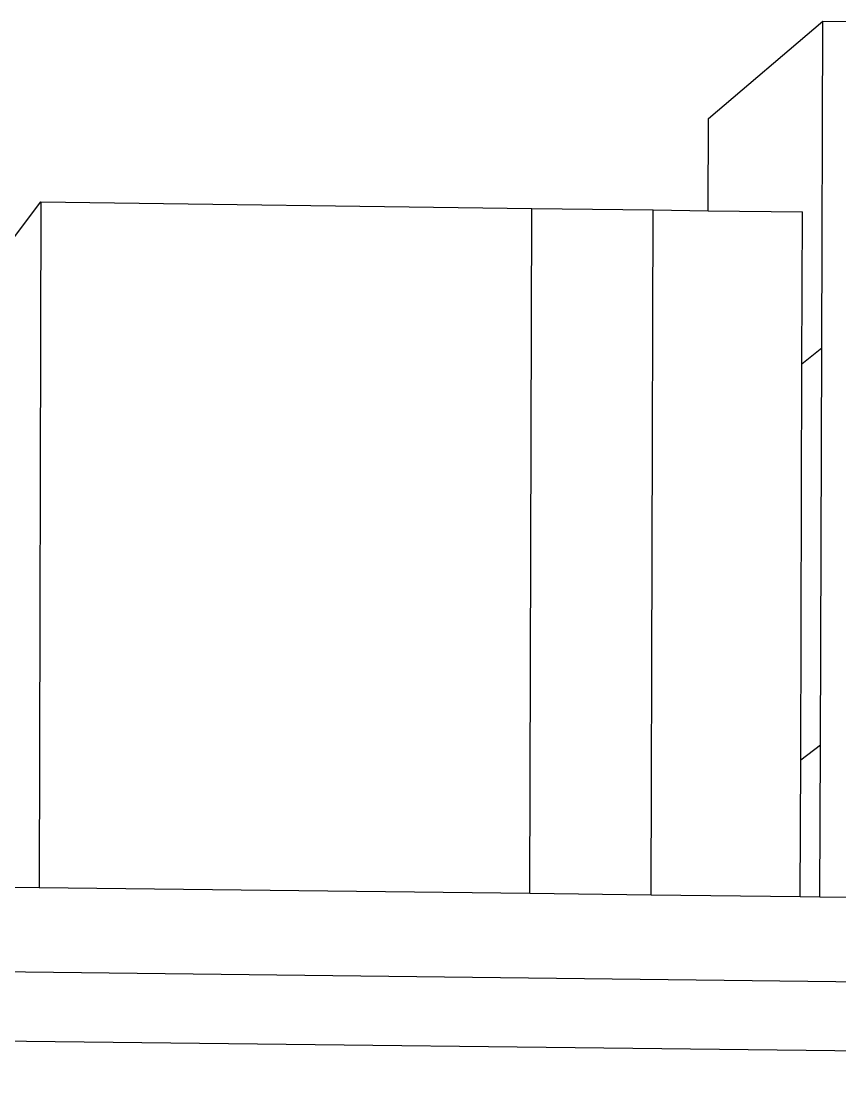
# Model space of a CAD drawing. Extents: x -106 to 80, y -44 to 65.
# Drawn here: x 19.38 to 24.49, y 38.59 to 45.17 of the extents above; entities that cross this region are included whole.
import ezdxf

# ---------------------------------------------------------------- set-up
doc = ezdxf.new("R2010")
doc.units = 0
doc.layers.get('0').update_dxf_attribs({"linetype": 'CONTINUOUS'})

msp = doc.modelspace()

# ---------------------------------------------------------------- linework, layer by layer
for p, q in [((23.6723, 44.5657), (24.3867, 45.1731)), ((24.3801, 43.1328), (24.3867, 45.1731)), ((24.3867, 45.1731), (29.6204, 45.101)), ((23.6705, 43.9893), (23.6723, 44.5657)), ((19.1314, 43.5489), (19.5053, 44.0449)), ((19.5053, 44.0449), (19.4942, 39.7627)), ((19.5053, 44.0449), (22.5703, 44.004)), ((22.5575, 39.7266), (22.5703, 44.004)), ((22.5703, 44.004), (23.3281, 43.9939)), ((23.3149, 39.7176), (23.3281, 43.9939)), ((23.3281, 43.9939), (23.6705, 43.9893)), ((23.6705, 43.9893), (24.2598, 43.9814)), ((24.2567, 43.0335), (24.2598, 43.9814)), ((24.2567, 43.0335), (24.3801, 43.1328)), ((24.3721, 40.6549), (24.3801, 43.1328)), ((24.2488, 40.5625), (24.2567, 43.0335)), ((24.2488, 40.5625), (24.3721, 40.6549)), ((24.369, 39.7052), (24.3721, 40.6549)), ((24.246, 39.7066), (24.2488, 40.5625)), ((19.4942, 39.7627), (19.125, 39.767)), ((22.5575, 39.7266), (19.4942, 39.7627)), ((23.3149, 39.7176), (22.5575, 39.7266)), ((24.246, 39.7066), (23.3149, 39.7176)), ((24.369, 39.7052), (24.246, 39.7066)), ((29.5989, 39.6435), (24.369, 39.7052)), ((18.8883, 39.2435), (34.8861, 39.0579)), ((16.6506, 38.8373), (37.8212, 38.595))]:
    msp.add_line(p, q)

doc.saveas('drawing.dxf')
